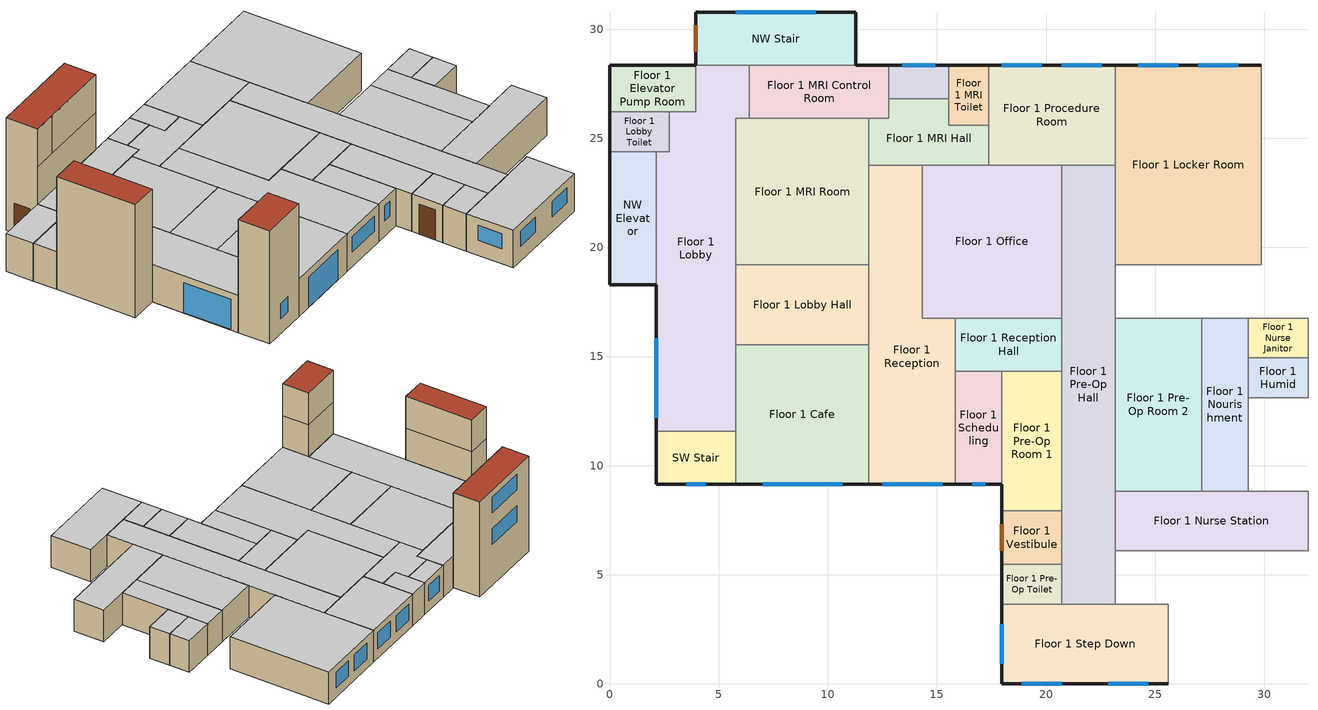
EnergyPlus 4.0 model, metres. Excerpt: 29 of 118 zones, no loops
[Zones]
Floor 1 Lobby
 floor ground (ext-slab): 5.79,11.58 2.13,11.58 2.13,24.38 2.74,24.38 2.74,26.21 3.96,26.21 3.96,28.35 6.4,28.35 6.4,25.91 5.79,25.91 z0
 wall outside (ext-walls-steelframe-nonres): 2.13,18.29 2.13,11.58 z0:3.05
 wall adiabatic (int-walls): 5.79,11.58 5.79,25.91 6.4,25.91 6.4,28.35 / 3.96,28.35 3.96,26.21 2.74,26.21 2.74,24.38 2.13,24.38 z0:3.05
 wall to NW Elevator (int-walls): 2.13,24.38 2.13,18.29 z0:3.05
 wall to NW Stair (int-walls): 6.4,28.35 3.96,28.35 z0:3.05
 wall to SW Stair (int-walls): 2.13,11.58 5.79,11.58 z0:3.05
 window (window-nonres-fixed): 2.13,15.85 2.13,12.19 z0.03:2.46
 ceiling adiabatic (INT-FLOOR-UNDERSIDE): 2.13,24.38 2.13,11.58 5.79,11.58 5.79,25.91 6.4,25.91 6.4,28.35 3.96,28.35 3.96,26.21 2.74,26.21 2.74,24.38 z3.05
SW Stair
 floor ground (ext-slab): 2.13,11.58 5.79,11.58 5.79,9.14 2.13,9.14 z0
 wall outside (ext-walls-steelframe-nonres): 2.13,11.58 2.13,9.14 5.79,9.14 z0:9.14
 wall to Floor 2 Reception (int-walls): 5.79,9.14 5.79,11.58 2.13,11.58 z3.05:6.1
 wall to Floor 3 Undeveloped 2 (int-walls): 5.79,9.14 5.79,11.58 2.13,11.58 z6.1:9.14
 wall to Floor 1 Cafe (int-walls): 5.79,9.14 5.79,11.58 z0:3.05
 window (window-nonres-fixed): 3.51,9.14 4.42,9.14 z1.22:2.44
 roof outside (roof-IEAD-nonres): 2.13,11.58 2.13,9.14 5.79,9.14 5.79,11.58 z9.14
Floor 1 Reception Hall
 floor ground (ext-slab): 20.73,16.76 20.73,14.33 15.85,14.33 15.85,16.76 z0
 wall adiabatic (int-walls): 15.85,16.76 15.85,14.33 20.73,14.33 20.73,16.76 15.85,16.76 z0:3.05
 ceiling adiabatic (INT-FLOOR-UNDERSIDE): 20.73,16.76 15.85,16.76 15.85,14.33 20.73,14.33 z3.05
Floor 1 Pre-Op Toilet
 floor ground (ext-slab): 17.98,5.49 20.73,5.49 20.73,3.66 17.98,3.66 z0
 wall outside (ext-walls-steelframe-nonres): 17.98,5.49 17.98,3.66 z0:3.05
 wall adiabatic (int-walls): 17.98,3.66 20.73,3.66 20.73,5.49 17.98,5.49 z0:3.05
 ceiling adiabatic (INT-FLOOR-UNDERSIDE): 20.73,5.49 17.98,5.49 17.98,3.66 20.73,3.66 z3.05
Floor 1 Vestibule
 floor ground (ext-slab): 20.73,5.49 17.98,5.49 17.98,7.92 20.73,7.92 z0
 wall outside (ext-walls-steelframe-nonres): 17.98,7.92 17.98,5.49 z0:3.05
 wall adiabatic (int-walls): 17.98,5.49 20.73,5.49 20.73,7.92 17.98,7.92 z0:3.05
 door (Std Swinging Door NonRes): 17.98,7.32 17.98,6.1 z0:2.44
 ceiling adiabatic (INT-FLOOR-UNDERSIDE): 17.98,5.49 20.73,5.49 20.73,7.92 17.98,7.92 z3.05
Floor 1 Dressing Room
 floor ground (ext-slab): 15.54,28.35 15.54,26.82 12.8,26.82 12.8,28.35 z0
 wall outside (ext-walls-steelframe-nonres): 15.54,28.35 12.8,28.35 z0:3.05
 wall adiabatic (int-walls): 12.8,28.35 12.8,26.82 15.54,26.82 15.54,28.35 z0:3.05
 window (window-nonres-fixed): 14.94,28.35 13.41,28.35 z0.91:2.44
 ceiling adiabatic (INT-FLOOR-UNDERSIDE): 15.54,26.82 15.54,28.35 12.8,28.35 12.8,26.82 z3.05
Floor 1 Reception
 floor ground (ext-slab): 11.89,23.77 14.33,23.77 14.33,16.76 15.85,16.76 15.85,9.14 11.89,9.14 z0
 wall outside (ext-walls-steelframe-nonres): 11.89,9.14 15.85,9.14 z0:3.05
 wall adiabatic (int-walls): 15.85,9.14 15.85,16.76 14.33,16.76 14.33,23.77 11.89,23.77 11.89,9.14 z0:3.05
 window (window-nonres-fixed): 12.5,9.14 15.24,9.14 z1.22:2.44
 ceiling adiabatic (INT-FLOOR-UNDERSIDE): 14.33,16.76 14.33,23.77 11.89,23.77 11.89,9.14 15.85,9.14 15.85,16.76 z3.05
Floor 1 MRI Hall
 floor ground (ext-slab): 11.89,23.77 11.89,25.91 12.8,25.91 12.8,26.82 15.54,26.82 15.54,25.6 17.37,25.6 17.37,23.77 z0
 wall adiabatic (int-walls): 12.8,26.82 12.8,25.91 11.89,25.91 11.89,23.77 14.33,23.77 17.37,23.77 17.37,25.6 15.54,25.6 15.54,26.82 12.8,26.82 z0:3.05
 ceiling adiabatic (INT-FLOOR-UNDERSIDE): 11.89,25.91 11.89,23.77 17.37,23.77 17.37,25.6 15.54,25.6 15.54,26.82 12.8,26.82 12.8,25.91 z3.05
Floor 1 Nourishment
 floor ground (ext-slab): 27.13,16.76 29.26,16.76 29.26,8.84 27.13,8.84 z0
 wall adiabatic (int-walls): 27.13,16.76 27.13,8.84 29.26,8.84 29.26,16.76 27.13,16.76 z0:3.05
 ceiling adiabatic (INT-FLOOR-UNDERSIDE): 29.26,16.76 27.13,16.76 27.13,8.84 29.26,8.84 z3.05
Floor 1 MRI Control Room
 floor ground (ext-slab): 6.4,25.91 6.4,28.35 12.8,28.35 12.8,25.91 z0
 wall outside (ext-walls-steelframe-nonres): 12.8,28.35 11.28,28.35 z0:3.05
 wall to NW Stair (int-walls): 11.28,28.35 6.4,28.35 z0:3.05
 wall adiabatic (int-walls): 6.4,28.35 6.4,25.91 12.8,25.91 12.8,28.35 z0:3.05
 ceiling adiabatic (INT-FLOOR-UNDERSIDE): 6.4,25.91 12.8,25.91 12.8,28.35 6.4,28.35 z3.05
Floor 1 Office
 floor ground (ext-slab): 20.73,23.77 20.73,16.76 14.33,16.76 14.33,23.77 z0
 wall adiabatic (int-walls): 20.73,16.76 20.73,23.77 14.33,23.77 14.33,16.76 20.73,16.76 z0:3.05
 ceiling adiabatic (INT-FLOOR-UNDERSIDE): 20.73,16.76 20.73,23.77 14.33,23.77 14.33,16.76 z3.05
Floor 1 Nurse Janitor
 floor ground (ext-slab): 29.26,14.94 29.26,16.76 32,16.76 32,14.94 z0
 wall adiabatic (int-walls): 32,14.94 32,16.76 29.26,16.76 29.26,14.94 32,14.94 z0:3.05
 ceiling adiabatic (INT-FLOOR-UNDERSIDE): 32,16.76 29.26,16.76 29.26,14.94 32,14.94 z3.05
NW Stair
 floor ground (ext-slab): 3.96,30.78 11.28,30.78 11.28,28.35 3.96,28.35 z0
 wall outside (ext-walls-steelframe-nonres): 11.28,28.35 11.28,30.78 3.96,30.78 3.96,28.35 z0:9.14
 wall to Floor 3 Office (int-walls): 5.79,28.35 11.28,28.35 z6.1:9.14
 wall to Floor 3 Elevator Hall (int-walls): 3.96,28.35 5.79,28.35 z6.1:9.14
 wall to Floor 2 Work (int-walls): 3.96,28.35 11.28,28.35 z3.05:6.1
 window (window-nonres-fixed): 9.45,30.78 5.79,30.78 z7.01:8.53; 9.45,30.78 5.79,30.78 z3.96:5.49
 door (Std Swinging Door NonRes): 3.96,30.18 3.96,28.96 z0:2.44
 roof outside (roof-IEAD-nonres): 11.28,30.78 3.96,30.78 3.96,28.35 11.28,28.35 z9.14
Floor 1 MRI Room
 floor ground (ext-slab): 11.89,19.2 5.79,19.2 5.79,25.91 11.89,25.91 z0
 wall adiabatic (int-walls): 11.89,19.2 11.89,23.77 11.89,25.91 6.4,25.91 5.79,25.91 5.79,19.2 11.89,19.2 z0:3.05
 ceiling adiabatic (INT-FLOOR-UNDERSIDE): 5.79,19.2 11.89,19.2 11.89,25.91 5.79,25.91 z3.05
Floor 1 MRI Toilet
 floor ground (ext-slab): 17.37,25.6 15.54,25.6 15.54,28.35 17.37,28.35 z0
 wall outside (ext-walls-steelframe-nonres): 17.37,28.35 15.54,28.35 z0:3.05
 wall adiabatic (int-walls): 15.54,28.35 15.54,25.6 17.37,25.6 17.37,28.35 z0:3.05
 ceiling adiabatic (INT-FLOOR-UNDERSIDE): 15.54,25.6 17.37,25.6 17.37,28.35 15.54,28.35 z3.05
Floor 1 Pre-Op Hall
 floor ground (ext-slab): 20.73,3.66 20.73,23.77 23.16,23.77 23.16,3.66 z0
 wall adiabatic (int-walls): 20.73,23.77 20.73,3.66 23.16,3.66 23.16,23.77 20.73,23.77 z0:3.05
 ceiling adiabatic (INT-FLOOR-UNDERSIDE): 20.73,3.66 23.16,3.66 23.16,23.77 20.73,23.77 z3.05
Floor 1 Lobby Hall
 floor ground (ext-slab): 11.89,19.2 11.89,15.54 5.79,15.54 5.79,19.2 z0
 wall adiabatic (int-walls): 11.89,19.2 5.79,19.2 5.79,15.54 11.89,15.54 11.89,19.2 z0:3.05
 ceiling adiabatic (INT-FLOOR-UNDERSIDE): 5.79,19.2 5.79,15.54 11.89,15.54 11.89,19.2 z3.05
Floor 1 Cafe
 floor ground (ext-slab): 11.89,9.14 5.79,9.14 5.79,15.54 11.89,15.54 z0
 wall outside (ext-walls-steelframe-nonres): 5.79,9.14 11.89,9.14 z0:3.05
 wall adiabatic (int-walls): 11.89,9.14 11.89,15.54 5.79,15.54 5.79,11.58 z0:3.05
 window (window-nonres-fixed): 7.01,9.14 10.67,9.14 z0.03:2.46
 ceiling adiabatic (INT-FLOOR-UNDERSIDE): 5.79,9.14 11.89,9.14 11.89,15.54 5.79,15.54 z3.05
Floor 1 Humid
 floor ground (ext-slab): 32,14.94 32,13.11 29.26,13.11 29.26,14.94 z0
 wall adiabatic (int-walls): 32,14.94 29.26,14.94 29.26,13.11 32,13.11 32,14.94 z0:3.05
 ceiling adiabatic (INT-FLOOR-UNDERSIDE): 32,13.11 32,14.94 29.26,14.94 29.26,13.11 z3.05
Floor 1 Scheduling
 floor ground (ext-slab): 17.98,9.14 15.85,9.14 15.85,14.33 17.98,14.33 z0
 wall outside (ext-walls-steelframe-nonres): 15.85,9.14 17.98,9.14 z0:3.05
 wall adiabatic (int-walls): 17.98,9.14 17.98,14.33 15.85,14.33 15.85,9.14 z0:3.05
 window (window-nonres-fixed): 16.61,9.14 17.22,9.14 z1.22:2.44
 ceiling adiabatic (INT-FLOOR-UNDERSIDE): 15.85,9.14 17.98,9.14 17.98,14.33 15.85,14.33 z3.05
Floor 1 Nurse Station
 floor ground (ext-slab): 23.16,6.1 23.16,8.84 32,8.84 32,6.1 z0
 wall adiabatic (int-walls): 23.16,8.84 23.16,6.1 32,6.1 32,8.84 23.16,8.84 z0:3.05
 ceiling adiabatic (INT-FLOOR-UNDERSIDE): 23.16,6.1 32,6.1 32,8.84 23.16,8.84 z3.05
Floor 1 Pre-Op Room 1
 floor ground (ext-slab): 20.73,7.92 17.98,7.92 17.98,14.33 20.73,14.33 z0
 wall outside (ext-walls-steelframe-nonres): 17.98,9.14 17.98,7.92 z0:3.05
 wall adiabatic (int-walls): 17.98,7.92 20.73,7.92 20.73,14.33 17.98,14.33 17.98,9.14 z0:3.05
 ceiling adiabatic (INT-FLOOR-UNDERSIDE): 20.73,7.92 20.73,14.33 17.98,14.33 17.98,7.92 z3.05
Floor 1 Pre-Op Room 2
 floor ground (ext-slab): 27.13,16.76 27.13,8.84 23.16,8.84 23.16,16.76 z0
 wall adiabatic (int-walls): 27.13,8.84 27.13,16.76 23.16,16.76 23.16,8.84 27.13,8.84 z0:3.05
 ceiling adiabatic (INT-FLOOR-UNDERSIDE): 27.13,16.76 23.16,16.76 23.16,8.84 27.13,8.84 z3.05
Floor 1 Procedure Room
 floor ground (ext-slab): 17.37,28.35 23.16,28.35 23.16,23.77 17.37,23.77 z0
 wall outside (ext-walls-steelframe-nonres): 23.16,28.35 17.37,28.35 z0:3.05
 wall adiabatic (int-walls): 17.37,28.35 17.37,23.77 23.16,23.77 23.16,28.35 z0:3.05
 window (window-nonres-fixed): 19.81,28.35 17.98,28.35 / 22.56,28.35 20.73,28.35 z0.91:2.44
 ceiling adiabatic (INT-FLOOR-UNDERSIDE): 23.16,23.77 23.16,28.35 17.37,28.35 17.37,23.77 z3.05
Floor 1 Locker Room
 floor ground (ext-slab): 23.16,28.35 29.87,28.35 29.87,19.2 23.16,19.2 z0
 wall outside (ext-walls-steelframe-nonres): 29.87,28.35 23.16,28.35 z0:3.05
 wall adiabatic (int-walls): 23.16,28.35 23.16,23.77 23.16,19.2 29.87,19.2 29.87,28.35 z0:3.05
 window (window-nonres-fixed): 28.8,28.35 26.97,28.35 / 26.06,28.35 24.23,28.35 z0.91:2.44
 ceiling adiabatic (INT-FLOOR-UNDERSIDE): 29.87,28.35 23.16,28.35 23.16,19.2 29.87,19.2 z3.05
Floor 1 Lobby Toilet
 floor ground (ext-slab): 2.74,26.21 2.74,24.38 0,24.38 0,26.21 z0
 wall outside (ext-walls-steelframe-nonres): 0,26.21 0,24.38 z0:3.05
 wall to NW Elevator (int-walls): 0,24.38 2.13,24.38 z0:3.05
 wall adiabatic (int-walls): 2.13,24.38 2.74,24.38 2.74,26.21 0,26.21 z0:3.05
 ceiling adiabatic (INT-FLOOR-UNDERSIDE): 2.74,24.38 2.74,26.21 0,26.21 0,24.38 z3.05
Floor 1 Step Down
 floor ground (ext-slab): 17.98,3.66 25.6,3.66 25.6,0 17.98,0 z0
 wall outside (ext-walls-steelframe-nonres): 17.98,3.66 17.98,0 25.6,0 z0:3.05
 wall adiabatic (int-walls): 25.6,0 25.6,3.66 17.98,3.66 z0:3.05
 window (window-nonres-fixed): 18.9,0 20.73,0 / 22.86,0 24.69,0 / 17.98,2.74 17.98,0.91 z1.22:2.44
 ceiling adiabatic (INT-FLOOR-UNDERSIDE): 17.98,0 25.6,0 25.6,3.66 17.98,3.66 z3.05
Floor 1 Elevator Pump Room
 floor ground (ext-slab): 0,26.21 0,28.35 3.96,28.35 3.96,26.21 z0
 wall outside (ext-walls-steelframe-nonres): 3.96,28.35 0,28.35 0,26.21 z0:3.05
 wall adiabatic (int-walls): 0,26.21 3.96,26.21 3.96,28.35 z0:3.05
 ceiling adiabatic (INT-FLOOR-UNDERSIDE): 3.96,28.35 0,28.35 0,26.21 3.96,26.21 z3.05
NW Elevator
 floor ground (ext-slab): 2.13,18.29 0,18.29 0,24.38 2.13,24.38 z0
 wall outside (ext-walls-steelframe-nonres): 0,24.38 0,18.29 2.13,18.29 z0:9.14
 wall to Floor 3 Office Toilet (int-walls): 2.13,24.38 0,24.38 z6.1:9.14
 wall to Floor 2 Work Toilet (int-walls): 2.13,24.38 0,24.38 z3.05:6.1
 wall to Floor 2 Work (int-walls): 2.13,18.29 2.13,24.38 z3.05:6.1
 wall to Floor 3 Elevator Hall (int-walls): 2.13,18.29 2.13,24.38 z6.1:9.14
 roof outside (roof-IEAD-nonres): 0,18.29 2.13,18.29 2.13,24.38 0,24.38 z9.14
[Site:Location]
USA NV-LAS VEGAS: Latitude {deg}=36.07; Longitude {deg}=-115.17; Time Zone {hr}=-8; Elevation {m}=664
[SizingPeriod:DesignDay] Barometric Pressure {Pa}=93598; Rain {0-no,1-yes}=0; Snow on ground {0-no,1-yes}=0; Day of Month=21; Daylight Savings Time Indicator=0; Humidity Indicating Type=WetBulb
Name | Maximum Dry-Bulb Temperature {C} | Daily Temp Range {C} | Humidity Indicating Conditions at Maximum Dry-Bulb | Wind Speed {m/s} design conditions vs. traditional 6.71 m/s (15 mph) | Wind Direction {Degrees; N=0, S=180} | Clearness {0.0 to 1.1} | Month | Day Type | Wind Speed {m/s} design conditions vs. traditional 3.35 m/s (7mph)
LAS_VEGAS Ann Htg 99.6% Condns DB | -1.7 | 0 | -1.7 | 3.1 | 240 | 0 | 1 | WinterDesignDay
LAS_VEGAS Ann Clg .4% Condns WB=>MDB | 34.7 | 13.6 | 21.9 |  | 230 | 1 | 7 | SummerDesignDay | 5.3
[Site:GroundTemperature:BuildingSurface]
18.89, 18.889, 18.895, 20.344, 20.899, 20.929, 20.753, 20.826, 21.013, 20.868, 19.246, 18.923
[Site:WaterMainsTemperature]
Calculation Method=CORRELATION; Annual Average Outdoor Air Temperature {C}=19.48; Maximum Difference In Monthly Average Outdoor Air Temperatures {deltaC}=25.6
[Building]
Benchmark Outpatient Post-1980 V1.2_4.0: North Axis=0; Terrain=City; Loads Convergence Tolerance Value=0.04; Temperature Convergence Tolerance Value=0.2; Solar Distribution=FullInteriorAndExterior; Maximum Number of Warmup Days=25
[Construction]
ext-walls-steelframe-nonres: Wood Siding, Steel Frame NonRes Wall Insulation, 1/2IN Gypsum
roof-IEAD-nonres: Roof Membrane, IEAD NonRes Roof Insulation, Metal Decking
ext-slab: HW CONCRETE, CP02 CARPET PAD
int-walls: 1/2IN Gypsum, 1/2IN Gypsum
INT-FLOOR-UNDERSIDE: CP02 CARPET PAD, MAT-CC05 4 HW CONCRETE
Std Swinging Door NonRes: Std Opaque Door panel NonRes
window-nonres-fixed: ExistingBuildingNonRes Fixed Assembly Window
InteriorFurnishings: Std Wood 6inch
[Material] Thermal Absorptance=0.9
Name | Roughness | Thickness {m} | Conductivity {W/m-K} | Density {kg/m3} | Specific Heat {J/kg-K} | Solar Absorptance | Visible Absorptance | Density | Specific Heat
Steel Frame NonRes Wall Insulation | MediumRough | 0.038257 | 0.049 | 265 | 836.8 | 0.7 | 0.7
IEAD NonRes Roof Insulation | MediumRough | 0.16747 | 0.049 |  |  | 0.7 | 0.7 | 265 | 836.8
Wood Siding | MediumSmooth | 0.01 | 0.11 | 544.62 | 1210 | 0.78 | 0.78
1/2IN Gypsum | Smooth | 0.0127 | 0.16 | 784.9 | 830 | 0.92 | 0.92
HW CONCRETE | Rough | 0.2032 | 1.311 | 2240 | 836.8 | 0.7 | 0.7
Roof Membrane | VeryRough | 0.0095 | 0.16 | 1121.29 | 1460 | 0.7 | 0.7
Metal Decking | MediumSmooth | 0.0015 | 45.006 | 7680 | 418.4 | 0.7 | 0.3
MAT-CC05 4 HW CONCRETE | Rough | 0.1016 | 1.311 | 2240 | 836.8 | 0.7 | 0.7
Std Wood 6inch | MediumSmooth | 0.15 | 0.12 | 540 | 1210 | 0.7 | 0.7
[Material:NoMass] Thermal Absorptance=0.9; Solar Absorptance=0.7
Name | Roughness | Thermal Resistance {m2-K/W} | Visible Absorptance | Thermal Resistance {(m2-K)/W}
Std Opaque Door panel NonRes | MediumRough | 0.101897 | 0.7
CP02 CARPET PAD | VeryRough |  | 0.8 | 0.2165
[WindowMaterial:SimpleGlazingSystem]
ExistingBuildingNonRes Fixed Assembly Window: U-Factor=6.92716; Solar Heat Gain Coefficient=0.25
[Zone] Type=1; Multiplier=1; Ceiling Height=-9999; Part of Total Floor Area=Yes
Name | Volume
Floor 1 Cafe; NW Elevator | 118.931
Floor 1 Dressing Room | 12.7426
Floor 1 Elevator Pump Room | 25.7683
Floor 1 Humid; Floor 1 Lobby Toilet; Floor 1 MRI Toilet; Floor 1 Nurse Janitor; Floor 1 Pre-Op Toilet | 15.2911
Floor 1 Lobby | 176.131
Floor 1 Lobby Hall | 67.9604
Floor 1 Locker Room | 186.891
Floor 1 MRI Control Room | 47.5723
Floor 1 MRI Hall | 41.6258
Floor 1 MRI Room | 124.594
Floor 1 Nourishment | 51.5367
Floor 1 Nurse Station | 73.907
Floor 1 Office | 136.77
Floor 1 Pre-Op Hall | 149.513
Floor 1 Pre-Op Room 1 | 53.5188
Floor 1 Pre-Op Room 2 | 95.7109
Floor 1 Procedure Room | 80.703
Floor 1 Reception | 144.133
Floor 1 Reception Hall | 36.2456
Floor 1 Scheduling | 33.697
Floor 1 Step Down | 84.9505
Floor 1 Vestibule | 20.3881
NW Stair | 163.105
SW Stair | 81.5525
[People] Schedule=BLDG_OCC_SCH; Number of People Calculation Method=Area/person; Fraction Radiant=0.3; User Specified Sensible Fraction=AUTOCALCULATE; Activity Level Schedule=ACTIVITY_SCH; Enable ASHRAE 55 Comfort Warnings=No; MRT Calculation=ZoneAveraged; Work Efficiency Schedule=WORK_EFF_SCH; Clothing Schedule=CLOTHING_SCH; Air Velocity Schedule=AIR_VELO_SCH; Thermal Comfort Report=FANGER
Name | Zone | Zone Area per Person
Floor 1 Cafe People | Floor 1 Cafe | 1
Floor 1 Dressing Room People | Floor 1 Dressing Room | 20
Floor 1 Humid People | Floor 1 Humid | 20
Floor 1 Lobby People | Floor 1 Lobby | 3.33
Floor 1 Locker Room People | Floor 1 Locker Room | 6.67
Floor 1 MRI Control Room People | Floor 1 MRI Control Room | 5
Floor 1 MRI Room People | Floor 1 MRI Room | 5
Floor 1 Nourishment People | Floor 1 Nourishment | 5
Floor 1 Nurse Station People | Floor 1 Nurse Station | 5
Floor 1 Office People | Floor 1 Office | 20
Floor 1 Pre-Op Room 1 People | Floor 1 Pre-Op Room 1 | 10
Floor 1 Pre-Op Room 2 People | Floor 1 Pre-Op Room 2 | 10
Floor 1 Procedure Room People | Floor 1 Procedure Room | 5
Floor 1 Reception People | Floor 1 Reception | 3.33
Floor 1 Scheduling People | Floor 1 Scheduling | 20
Floor 1 Step Down People | Floor 1 Step Down | 5
[Lights] Schedule=BLDG_LIGHT_SCH; Design Level Calculation Method=Watts/Area; Return Air Fraction=0; Fraction Radiant=0.7; Fraction Visible=0.2; Fraction Replaceable=1; Return Air Fraction is Calculated from Plenum Temperature=No
Name | Zone | Watts per Zone Area {W/m2}
Floor 1 Cafe_Lights | Floor 1 Cafe | 14
Floor 1 Dressing Room_Lights | Floor 1 Dressing Room | 19.4
Floor 1 Elevator Pump Room_Lights | Floor 1 Elevator Pump Room | 7.53
Floor 1 Humid_Lights | Floor 1 Humid | 19.4
Floor 1 Lobby Hall_Lights | Floor 1 Lobby Hall | 8.61
Floor 1 Lobby Toilet_Lights | Floor 1 Lobby Toilet | 8.61
Floor 1 Lobby_Lights | Floor 1 Lobby | 10.8
Floor 1 Locker Room_Lights | Floor 1 Locker Room | 9.68
Floor 1 MRI Control Room_Lights | Floor 1 MRI Control Room | 22.6
Floor 1 MRI Hall_Lights | Floor 1 MRI Hall | 8.61
Floor 1 MRI Room_Lights | Floor 1 MRI Room | 22.6
Floor 1 MRI Toilet_Lights | Floor 1 MRI Toilet | 8.61
Floor 1 Nourishment_Lights | Floor 1 Nourishment | 22.6
Floor 1 Nurse Janitor_Lights | Floor 1 Nurse Janitor | 10.8
Floor 1 Nurse Station_Lights | Floor 1 Nurse Station | 22.6
Floor 1 Office_Lights | Floor 1 Office | 19.4
Floor 1 Pre-Op Hall_Lights | Floor 1 Pre-Op Hall | 8.61
Floor 1 Pre-Op Room 1_Lights | Floor 1 Pre-Op Room 1 | 15.1
Floor 1 Pre-Op Room 2_Lights | Floor 1 Pre-Op Room 2 | 15.1
Floor 1 Pre-Op Toilet_Lights | Floor 1 Pre-Op Toilet | 8.61
Floor 1 Procedure Room_Lights | Floor 1 Procedure Room | 17.2
Floor 1 Reception Hall_Lights | Floor 1 Reception Hall | 8.61
Floor 1 Reception_Lights | Floor 1 Reception | 10.8
Floor 1 Scheduling_Lights | Floor 1 Scheduling | 19.4
Floor 1 Step Down_Lights | Floor 1 Step Down | 24.7
Floor 1 Vestibule_Lights | Floor 1 Vestibule | 8.61
NW Elevator_Lights | NW Elevator | 8.61
NW Stair_Lights | NW Stair | 8.61
SW Stair_Lights | SW Stair | 8.61
[ElectricEquipment] Fraction Latent=0; Fraction Radiant=0.5; Fraction Lost=0
Name | Zone | Schedule | Design Level Calculation Method | Watts per Zone Floor Area {W/m2} | Design Level {W}
Floor 1 Cafe_PlugMisc_Equip | Floor 1 Cafe | BLDG_EQUIP_SCH | Watts/Area | 10.76
Floor 1 Dressing Room_PlugMisc_Equip | Floor 1 Dressing Room | BLDG_EQUIP_SCH | Watts/Area | 11.84
Floor 1 Elevator Pump Room_Elevators_Equip | Floor 1 Elevator Pump Room | BLDG_ELEVATORS | EquipmentLevel |  | 48164.8
Floor 1 Elevator Pump Room_PlugMisc_Equip | Floor 1 Elevator Pump Room | BLDG_EQUIP_SCH | Watts/Area | 53.82
Floor 1 Humid_PlugMisc_Equip | Floor 1 Humid | BLDG_EQUIP_SCH | Watts/Area | 11.84
Floor 1 Lobby Hall_PlugMisc_Equip | Floor 1 Lobby Hall | BLDG_EQUIP_SCH | Watts/Area | 4.31
Floor 1 Lobby Toilet_PlugMisc_Equip | Floor 1 Lobby Toilet | BLDG_EQUIP_SCH | Watts/Area | 4.31
Floor 1 Lobby_PlugMisc_Equip | Floor 1 Lobby | BLDG_EQUIP_SCH | Watts/Area | 11.84
Floor 1 Locker Room_PlugMisc_Equip | Floor 1 Locker Room | BLDG_EQUIP_SCH | Watts/Area | 32.29
Floor 1 MRI Control Room_PlugMisc_Equip | Floor 1 MRI Control Room | BLDG_EQUIP_SCH | Watts/Area | 11.84
Floor 1 MRI Hall_PlugMisc_Equip | Floor 1 MRI Hall | BLDG_EQUIP_SCH | Watts/Area | 4.31
Floor 1 MRI Room_PlugMisc_Equip | Floor 1 MRI Room | RADIOLOGY_EQUIP_SCH | EquipmentLevel |  | 23445.7
Floor 1 MRI Toilet_PlugMisc_Equip | Floor 1 MRI Toilet | BLDG_EQUIP_SCH | Watts/Area | 4.31
Floor 1 Nourishment_PlugMisc_Equip | Floor 1 Nourishment | BLDG_EQUIP_SCH | Watts/Area | 21.53
Floor 1 Nurse Janitor_PlugMisc_Equip | Floor 1 Nurse Janitor | BLDG_EQUIP_SCH | Watts/Area | 1.08
Floor 1 Nurse Station_PlugMisc_Equip | Floor 1 Nurse Station | BLDG_EQUIP_SCH | Watts/Area | 21.53
Floor 1 Office_PlugMisc_Equip | Floor 1 Office | BLDG_EQUIP_SCH | Watts/Area | 11.84
Floor 1 Pre-Op Hall_PlugMisc_Equip | Floor 1 Pre-Op Hall | BLDG_EQUIP_SCH | Watts/Area | 4.31
Floor 1 Pre-Op Room 1_PlugMisc_Equip | Floor 1 Pre-Op Room 1 | BLDG_EQUIP_SCH | Watts/Area | 21.53
Floor 1 Pre-Op Room 2_PlugMisc_Equip | Floor 1 Pre-Op Room 2 | BLDG_EQUIP_SCH | Watts/Area | 21.53
Floor 1 Pre-Op Toilet_PlugMisc_Equip | Floor 1 Pre-Op Toilet | BLDG_EQUIP_SCH | Watts/Area | 4.31
Floor 1 Procedure Room_PlugMisc_Equip | Floor 1 Procedure Room | BLDG_EQUIP_SCH | Watts/Area | 32.29
Floor 1 Reception Hall_PlugMisc_Equip | Floor 1 Reception Hall | BLDG_EQUIP_SCH | Watts/Area | 4.31
Floor 1 Reception_PlugMisc_Equip | Floor 1 Reception | BLDG_EQUIP_SCH | Watts/Area | 11.84
Floor 1 Scheduling_PlugMisc_Equip | Floor 1 Scheduling | BLDG_EQUIP_SCH | Watts/Area | 11.84
Floor 1 Step Down_PlugMisc_Equip | Floor 1 Step Down | BLDG_EQUIP_SCH | Watts/Area | 32.29
Floor 1 Vestibule_PlugMisc_Equip | Floor 1 Vestibule | BLDG_EQUIP_SCH | Watts/Area | 4.31
NW Elevator_PlugMisc_Equip | NW Elevator | BLDG_EQUIP_SCH | Watts/Area | 4.31
NW Stair_PlugMisc_Equip | NW Stair | BLDG_EQUIP_SCH | Watts/Area | 4.31
SW Stair_PlugMisc_Equip | SW Stair | BLDG_EQUIP_SCH | Watts/Area | 4.31
[Exterior:Lights]
Exterior Facade Lighting: Schedule=ALWAYS_ON; Design Level=2025; Control Option=AstronomicalClock
[ZoneInfiltration:DesignFlowRate] Schedule=INFIL_SCH; Constant Term Coefficient=1; Temperature Term Coefficient=0; Velocity Term Coefficient=0; Velocity Squared Term Coefficient=0
Name | Zone | Design Volume Flow Rate Calculation Method | Flow per Exterior Surface Area {m3/s/m2}
Floor 1 Cafe_Infiltration | Floor 1 Cafe | Flow/ExteriorWallArea | 0.001133
Floor 1 Dressing Room_Infiltration | Floor 1 Dressing Room | Flow/ExteriorWallArea | 0.001133
Floor 1 Elevator Pump Room_Infiltration | Floor 1 Elevator Pump Room | Flow/ExteriorWallArea | 0.001133
Floor 1 Lobby Toilet_Infiltration | Floor 1 Lobby Toilet | Flow/ExteriorWallArea | 0.001133
Floor 1 Lobby_Infiltration | Floor 1 Lobby | Flow/ExteriorWallArea | 0.001133
Floor 1 Locker Room_Infiltration | Floor 1 Locker Room | Flow/ExteriorWallArea | 0.001133
Floor 1 MRI Toilet_Infiltration | Floor 1 MRI Toilet | Flow/ExteriorWallArea | 0.001133
Floor 1 Pre-Op Room 1_Infiltration | Floor 1 Pre-Op Room 1 | Flow/ExteriorWallArea | 0.001133
Floor 1 Pre-Op Toilet_Infiltration | Floor 1 Pre-Op Toilet | Flow/ExteriorWallArea | 0.001133
Floor 1 Procedure Room_Infiltration | Floor 1 Procedure Room | Flow/ExteriorWallArea | 0.001133
Floor 1 Reception_Infiltration | Floor 1 Reception | Flow/ExteriorWallArea | 0.001133
Floor 1 Scheduling_Infiltration | Floor 1 Scheduling | Flow/ExteriorWallArea | 0.001133
Floor 1 Step Down_Infiltration | Floor 1 Step Down | Flow/ExteriorWallArea | 0.001133
Floor 1 Vestibule_Infiltration | Floor 1 Vestibule | Flow/ExteriorWallArea | 0.001133
NW Elevator_Infiltration | NW Elevator | AirChanges/Hour
NW Stair_Infiltration | NW Stair | AirChanges/Hour
SW Stair_Infiltration | SW Stair | AirChanges/Hour
[InternalMass] Construction=InteriorFurnishings
Name | Zone | Surface Area
Floor 1 Cafe Internal Mass | Floor 1 Cafe | 78.0386
Floor 1 Dressing Room Internal Mass | Floor 1 Dressing Room | 8.3613
Floor 1 Elevator Pump Room Internal Mass | Floor 1 Elevator Pump Room | 16.9084
Floor 1 Humid Internal Mass | Floor 1 Humid | 10.0335
Floor 1 Lobby Hall Internal Mass | Floor 1 Lobby Hall | 44.5935
Floor 1 Lobby Internal Mass | Floor 1 Lobby | 115.5714
Floor 1 Lobby Toilet Internal Mass | Floor 1 Lobby Toilet | 10.0335
Floor 1 Locker Room Internal Mass | Floor 1 Locker Room | 122.632
Floor 1 MRI Control Room Internal Mass | Floor 1 MRI Control Room | 31.2154
Floor 1 MRI Hall Internal Mass | Floor 1 MRI Hall | 27.3135
Floor 1 MRI Room Internal Mass | Floor 1 MRI Room | 81.7547
Floor 1 MRI Toilet Internal Mass | Floor 1 MRI Toilet | 10.0335
Floor 1 Nourishment Internal Mass | Floor 1 Nourishment | 33.8167
Floor 1 Nurse Janitor Internal Mass | Floor 1 Nurse Janitor | 10.0335
Floor 1 Nurse Station Internal Mass | Floor 1 Nurse Station | 48.4954
Floor 1 Office Internal Mass | Floor 1 Office | 89.7443
Floor 1 Pre-Op Hall Internal Mass | Floor 1 Pre-Op Hall | 98.1056
Floor 1 Pre-Op Room 1 Internal Mass | Floor 1 Pre-Op Room 1 | 35.1173
Floor 1 Pre-Op Room 2 Internal Mass | Floor 1 Pre-Op Room 2 | 62.8025
Floor 1 Pre-Op Toilet Internal Mass | Floor 1 Pre-Op Toilet | 10.0335
Floor 1 Procedure Room Internal Mass | Floor 1 Procedure Room | 52.9547
Floor 1 Reception Hall Internal Mass | Floor 1 Reception Hall | 23.7832
Floor 1 Reception Internal Mass | Floor 1 Reception | 94.5753
Floor 1 Scheduling Internal Mass | Floor 1 Scheduling | 22.1109
Floor 1 Step Down Internal Mass | Floor 1 Step Down | 55.7418
Floor 1 Vestibule Internal Mass | Floor 1 Vestibule | 13.378
NW Elevator Internal Mass | NW Elevator | 26.0129
NW Stair Internal Mass | NW Stair | 35.6748
SW Stair Internal Mass | SW Stair | 17.8374
[AvailabilityManager:Scheduled]
AHU-1 Availability Manager: Schedule=HVACOperationSchd
[AvailabilityManager:NightCycle]
AHU-2 Availability Manager: Availability Schedule=ALWAYS_ON; Fan Schedule=BLDG_OA_SCH; Control Type {CycleOnAny | CycleOnControlZone | CycleOnAnyZoneFansOnly}=CycleOnAny; Thermostat Tolerance {delta C}=1; Cycling Run Time {s}=1800
[SetpointManager:Scheduled]
AHU-1 SAT setpoint: Control Variable {Temperature | Others }=Temperature; Schedule=CAV_SAT_SCH; Setpoint Node or NodeList=AHU-1 Supply Equipment Outlet Node
[UtilityCost:Tariff]
Name | Output Meter | Conversion Factor Choice | Time of Use Period Schedule | Season Schedule | Demand Window Length | Monthly Charge or Variable | Group
NevadaPower_LGS-3_LargeGeneral | Electricity:Facility | kWh | NevadaPowTOUSched | NevadaPowSeasonsSched | HalfHour | 184 | Comm Elect
NevadaPower_LGS-2_LargeGeneral | Electricity:Facility | kWh | NevadaPowTOUSched | NevadaPowSeasonsSched | HalfHour | 179 | Comm Elect
NevadaPower_LGS-1_LargeGeneral | Electricity:Facility | kWh |  |  | HalfHour | 15.7 | Comm Elect
NevadaPower_GS_GeneralService | Electricity:Facility | kWh |  |  | HalfHour | 11 | Comm Elect
NV_EIAMonthlyRateGas | Gas:Facility | MCF |  |  |  | 0 | Comm Gas
[UtilityCost:Charge:Simple]
Name | Charge Variable | Tariff | Source Variable | Season | Category Variable | Cost per Unit Value or Variable
 | SummerPeakEnergyCharge | NevadaPower_LGS-3_LargeGeneral | PeakEnergy | Summer | EnergyCharges | 0.0858
 | SummerOffPeakEnergyCharge | NevadaPower_LGS-3_LargeGeneral | OffPeakEnergy | Summer | EnergyCharges | 0.0484
 | SummerShoulderEnergyCharge | NevadaPower_LGS-3_LargeGeneral | ShoulderEnergy | Summer | EnergyCharges | 0.0706
 | WinterEnergyCharge | NevadaPower_LGS-3_LargeGeneral | totalEnergy | Winter | EnergyCharges | 0.04925
 | DeferredAccountingEnergyCharge | NevadaPower_LGS-3_LargeGeneral | totalEnergy | Annual | EnergyCharges | 0.0128
 | FacilitiesDemandCharge | NevadaPower_LGS-3_LargeGeneral | totalDemand | Annual | DemandCharges | 2.94
 | WinterDemandCharge | NevadaPower_LGS-3_LargeGeneral | totalDemand | Winter | DemandCharges | 0.5
 | SummerOnPeakDemandCharge | NevadaPower_LGS-3_LargeGeneral | PeakDemand | Summer | DemandCharges | 8.36
 | SummerShoulderDemandCharge | NevadaPower_LGS-3_LargeGeneral | ShoulderDemand | Summer | DemandCharges | 0.43
 | TaxofSixPtfivePercent | NevadaPower_LGS-3_LargeGeneral | SubTotal | Annual | Taxes | 0.065
 | SummerPeakEnergyCharge | NevadaPower_LGS-2_LargeGeneral | PeakEnergy | Summer | EnergyCharges | 0.0889
 | SummerOffPeakEnergyCharge | NevadaPower_LGS-2_LargeGeneral | OffPeakEnergy | Summer | EnergyCharges | 0.0502
 | SummerShoulderEnergyCharge | NevadaPower_LGS-2_LargeGeneral | ShoulderEnergy | Summer | EnergyCharges | 0.0725
 | WinterEnergyCharge | NevadaPower_LGS-2_LargeGeneral | totalEnergy | Winter | EnergyCharges | 0.0509
 | DeferredAccountingEnergyCharge | NevadaPower_LGS-2_LargeGeneral | totalEnergy | Annual | EnergyCharges | 0.0128
 | FacilitiesDemandCharge | NevadaPower_LGS-2_LargeGeneral | totalDemand | Annual | DemandCharges | 2.74
 | WinterDemandCharge | NevadaPower_LGS-2_LargeGeneral | totalDemand | Winter | DemandCharges | 0.25
 | SummerOnPeakDemandCharge | NevadaPower_LGS-2_LargeGeneral | PeakDemand | Summer | DemandCharges | 7.16
 | SummerShoulderDemandCharge | NevadaPower_LGS-2_LargeGeneral | ShoulderDemand | Summer | DemandCharges | 0.39
 | TaxofSixPtfivePercent | NevadaPower_LGS-2_LargeGeneral | SubTotal | Annual | Taxes | 0.065
 | AnnualElectConsumpCharge | NevadaPower_LGS-1_LargeGeneral | totalEnergy | Annual | EnergyCharges | 0.0646
 | AnnualDefferredAccountingCharge | NevadaPower_LGS-1_LargeGeneral | totalEnergy | Annual | EnergyCharges | 0.0128
 | AnnualFacilitiesDemandCharge | NevadaPower_LGS-1_LargeGeneral | totalDemand | Annual | DemandCharges | 3.77
 | AnnualDemandCharge | NevadaPower_LGS-1_LargeGeneral | totalDemand | Annual | DemandCharges | 1.1
 | TaxofSixPtfivePercent | NevadaPower_LGS-1_LargeGeneral | SubTotal | Annual | Taxes | 0.065
 | AnnualElectConsumpCharge | NevadaPower_GS_GeneralService | totalEnergy | Annual | EnergyCharges | 0.0783
 | AnnualDefferredAccountingCharge | NevadaPower_GS_GeneralService | totalEnergy | Annual | EnergyCharges | 0.0128
 | TaxofSixPtfivePercent | NevadaPower_GS_GeneralService | SubTotal | Annual | Taxes | 0.065
 | MonthlyRateGasCharge | NV_EIAMonthlyRateGas | totalEnergy | Annual | EnergyCharges | NV_MonthlyGasRates
 | TaxofSixPtfivePercent | NV_EIAMonthlyRateGas | SubTotal | Annual | Taxes | 0.065
[UtilityCost:Qualify] Season=Annual; Threshold Test=Count
Name | Tariff | Variable | Qualify Type | Threshold Value or Variable | Number of Months
MinDemand1000kw | NevadaPower_LGS-3_LargeGeneral | TotalDemand | Minimum | 1000 | 12
MinEnergy3500kwh | NevadaPower_LGS-3_LargeGeneral | TotalEnergy | Minimum | 3500 | 12
MinDemand300kw | NevadaPower_LGS-2_LargeGeneral | TotalDemand | Minimum | 300 | 12
MinEnergy3500kwh | NevadaPower_LGS-2_LargeGeneral | TotalEnergy | Minimum | 3500 | 12
MaxDemand1000kw | NevadaPower_LGS-2_LargeGeneral | TotalDemand | Maximum | 1000 | 1
MaxDemand300kw | NevadaPower_LGS-1_LargeGeneral | TotalDemand | Maximum | 300 | 1
MinEnergy3500kwh | NevadaPower_LGS-1_LargeGeneral | TotalEnergy | Minimum | 3500 | 12
MaxDemand300kw | NevadaPower_GS_GeneralService | TotalDemand | Maximum | 300 | 1
MaxEnergy3500kwh | NevadaPower_GS_GeneralService | TotalEnergy | Maximum | 3500 | 1
[UtilityCost:Variable]
NV_MonthlyGasRates: Tariff=NV_EIAMonthlyRateGas; January Value=7.51; February Value=7.65; March Value=7.82; April Value=7.88; May Value=7.78; June Value=8.22; July Value=8.87; August Value=9.26; September Value=9.02; October Value=9.31; November Value=7.45; December Value=7.24
[Schedule:Compact]
ALWAYS_ON: Through: 12/31, For: AllDays, Until: 24:00, 1
BLDG_ELEVATORS: Fraction, Through: 12/31, For: Weekdays SummerDesignDay, Until: 07:00, 0.2, Until: 08:00, 0.5, Until: 09:00, 0.75, Until: 10:00, 1, Until: 11:00, 1, Until: 12:00, 1, Until: 13:00, 0.75, Until: 14:00, 1, Until: 15:00, 1, Until: 16:00, 1, Until: 17:00, 1, Until: 18:00, 1, Until: 19:00, 0.52, Until: 20:00, 0.52, Until: 21:00, 0.52, Until: 22:00, 0.28, Until: 24:00, 0.2, For: Saturday, Until: 07:00, 0.2, Until: 08:00, 0.4, Until: 09:00, 0.46, Until: 10:00, 0.7, Until: 11:00, 0.7, Until: 12:00, 0.7, Until: 13:00, 0.51, Until: 14:00, 0.51, Until: 15:00, 0.51, Until: 16:00, 0.51, Until: 17:00, 0.51, Until: 18:00, 0.25, Until: 24:00, 0.2, For: Sunday Holidays WinterDesignDay AllOtherDays, Until: 08:00, 0.2, Until: 16:00, 0.4, Until: 24:00, 0.2
BLDG_EQUIP_SCH: Fraction, Through: 12/31, For: Weekdays, Until: 04:00, 0.3, Until: 06:00, 0.5, Until: 18:00, 1, Until: 20:00, 0.5, Until: 24:00, 0.3, For: SummerDesignDay, Until: 04:00, 0.3, Until: 06:00, 0.5, Until: 18:00, 1, Until: 20:00, 0.5, Until: 24:00, 0.3, For: Saturday, Until: 07:00, 0.3, Until: 09:00, 0.5, Until: 15:00, 0.8, Until: 20:00, 0.5, Until: 24:00, 0.3, For: Sunday Holidays WinterDesignDay AllOtherDays, Until: 08:00, 0.3, Until: 17:00, 0.5, Until: 24:00, 0.3
BLDG_LIGHT_SCH: Fraction, Through: 12/31, For: Weekdays, Until: 04:00, 0.1, Until: 06:00, 0.3, Until: 07:00, 0.6, Until: 18:00, 0.9, Until: 20:00, 0.6, Until: 22:00, 0.3, Until: 24:00, 0.1, For: SummerDesignDay, Until: 04:00, 0.1, Until: 06:00, 0.3, Until: 07:00, 0.6, Until: 18:00, 0.9, Until: 20:00, 0.6, Until: 22:00, 0.3, Until: 24:00, 0.1, For: Saturday, Until: 07:00, 0.1, Until: 09:00, 0.3, Until: 15:00, 0.4, Until: 20:00, 0.3, Until: 24:00, 0.1, For: Sunday Holidays WinterDesignDay AllOtherDays, Until: 08:00, 0.05, Until: 17:00, 0.1, Until: 24:00, 0.05
BLDG_OCC_SCH: Fraction, Through: 12/31, For: Weekdays, Until: 04:00, 0.05, Until: 06:00, 0.2, Until: 07:00, 0.5, Until: 18:00, 0.9, Until: 20:00, 0.5, Until: 22:00, 0.2, Until: 24:00, 0.05, For: SummerDesignDay, Until: 04:00, 0.05, Until: 06:00, 0.2, Until: 07:00, 0.5, Until: 18:00, 0.9, Until: 20:00, 0.5, Until: 22:00, 0.2, Until: 24:00, 0.05, For: Saturday, Until: 07:00, 0.05, Until: 09:00, 0.2, Until: 15:00, 0.3, Until: 20:00, 0.2, Until: 24:00, 0.05, For: Sunday Holidays WinterDesignDay AllOtherDays, Until: 08:00, 0, Until: 17:00, 0.05, Until: 24:00, 0
CLOTHING_SCH: Any Number, Through: 04/30, For: AllDays, Until: 24:00, 1, Through: 09/30, For: AllDays, Until: 24:00, 0.5, Through: 12/31, For: AllDays, Until: 24:00, 1
WORK_EFF_SCH: Fraction, Through: 12/31, For: AllDays, Until: 24:00, 0
AIR_VELO_SCH: Any Number, Through: 12/31, For: AllDays, Until: 24:00, 0.2
ACTIVITY_SCH: Any Number, Through: 12/31, For: AllDays, Until: 24:00, 120
INFIL_SCH: Fraction, Through: 12/31, For: Weekdays, Until: 24:00, 0.5, For: Saturday, Until: 24:00, 0.5, For: SummerDesignDay WinterDesignDay, Until: 24:00, 1, For: Sunday Holidays AllOtherDays, Until: 24:00, 0.5
RADIOLOGY_EQUIP_SCH: Fraction, Through: 12/31, For: Weekdays, Until: 06:00, 0.01, Until: 18:00, 0.96, Until: 24:00, 0.01, For: SummerDesignDay, Until: 06:00, 0.01, Until: 18:00, 0.96, Until: 24:00, 0.01, For: Saturday, Until: 06:00, 0.01, Until: 18:00, 0.96, Until: 24:00, 0.01, For: Sunday Holidays WinterDesignDay AllOtherDays, Until: 24:00, 0.01
HVACOperationSchd: On/Off, Through: 12/31, For: AllDays, Until: 24:00, 1
BLDG_OA_SCH: Fraction, Through: 12/31, For: Weekdays, Until: 06:00, 0, Until: 18:00, 1, Until: 24:00, 0, For: SummerDesignDay, Until: 06:00, 0, Until: 18:00, 1, Until: 24:00, 0, For: WinterDesignDay, Until: 06:00, 0, Until: 18:00, 1, Until: 24:00, 0, For: Saturday, Until: 06:00, 0, Until: 18:00, 1, Until: 24:00, 0, For: Sunday Holidays AllOtherDays, Until: 24:00, 0
CAV_SAT_SCH: Temperature, Through: 12/31, For: AllDays, Until: 24:00, 11.1
NevadaPowSeasonsSched: Through: 5/31, For: AllDays, Until: 24:00, 1, Through: 9/30, For: AllDays, Until: 24:00, 3, Through: 12/31, For: AllDays, Until: 24:00, 1
NevadaPowTOUSched: Through: 12/31, For: AllDays, Until: 10:00, 3, Until: 13:00, 2, Until: 19:00, 1, Until: 22:00, 2, Until: 24:00, 3
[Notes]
DOE Commercial Building Benchmark
Outpatient Facility, post-1980 existing building construction
ASHRAE Standard 90.1-1989
Description:  Outpatient surgery center, 1 floor of treatment rooms, 1 floor of exam rooms, and 1 floor of office space
Form:         Area = 3,804 m2 (40,946 ft2); Number of Stories = 3; Shape = irregular rectangle; Aspect ratio = 1.43
Envelope:     Envelope thermal properties vary with climate according to ASHRAE Standard 90.1-1989 commercial.
Opaque constructions: Steel frame wall; Insulation entirely above deck; slab-on-grade floor
Windows: window-to-wall ratio = 18.9%,
Infiltration in perimeter zones only
= 1.5 cfm/ft2 above grade wall area at 0.3 in wc (75 Pa) adjusted to 0.016 in wc (4 Pa).
50% of full value when ventilation system on.
HVAC:    	DX cooling, natural gas boiler, 2 VAV systems with reheat
Economizer per 90.1-2004
Elevators:    3 @ 20 HP each, 91% motor efficiency
Int. gains:   W/m2 (W/ft2)    lights          elec plug     gas plug
Exam Room       17.2 (1.6)      11.8 (1.1)     0
Nurse Stat.     22.6 (2.1)      21.5 (2.0)     0
Procedure Room  17.2 (1.6)      32.3 (3.0)     0
Detached Shading:               None
Daylight:                       None
Natural Ventilation:            None
Zonal Equipment:                None
Air Primary Loops:              VAV with hot water reheat (1st floor), VAV with electric reheat (2nd and 3rd floors)
Plant Loops:                    SHWSys1, HeatSys1
System Equipment Autosize:      Yes
Purchased Cooling:              None
Purchased Heating:              None
Coils:                          Coil:Heating:Water (1st floor and both AHUs); Coil:Heating:Electric (2nd and 3rd floors); Coil:Cooilng:DX:TwoSpeed (both AHUs)
Pumps:                          Yes
Boilers:                        Boiler:HotWater
Chillers:                       None
Reference citation for the Commercial Building Benchmarks:
Deru, M.; Field, K.; Studer, D.; Benne, K.; Griffith, B.; Torcellini, P;
Halverson, M.; Winiarski, D.; Liu, B.; Rosenberg, M.; Huang, J.;
Yazdanian, M.; Crawley, D. (2009).
DOE Commercial Building Research Benchmarks for Commercial Buildings.
Washington, DC: U.S. Department of Energy, Energy Efficiency and
Renewable Energy, Office of Building Technologies.
WeatherFileName=USA_NV_Las.Vegas_TMY2.epw
LAS_VEGAS_NV_USA Annual Heating 99.6%, MaxDB=-1.7°C
LAS_VEGAS_NV_USA Annual Cooling (WB=>MDB) .4%, MDB=34.7°C WB=21.9°C
